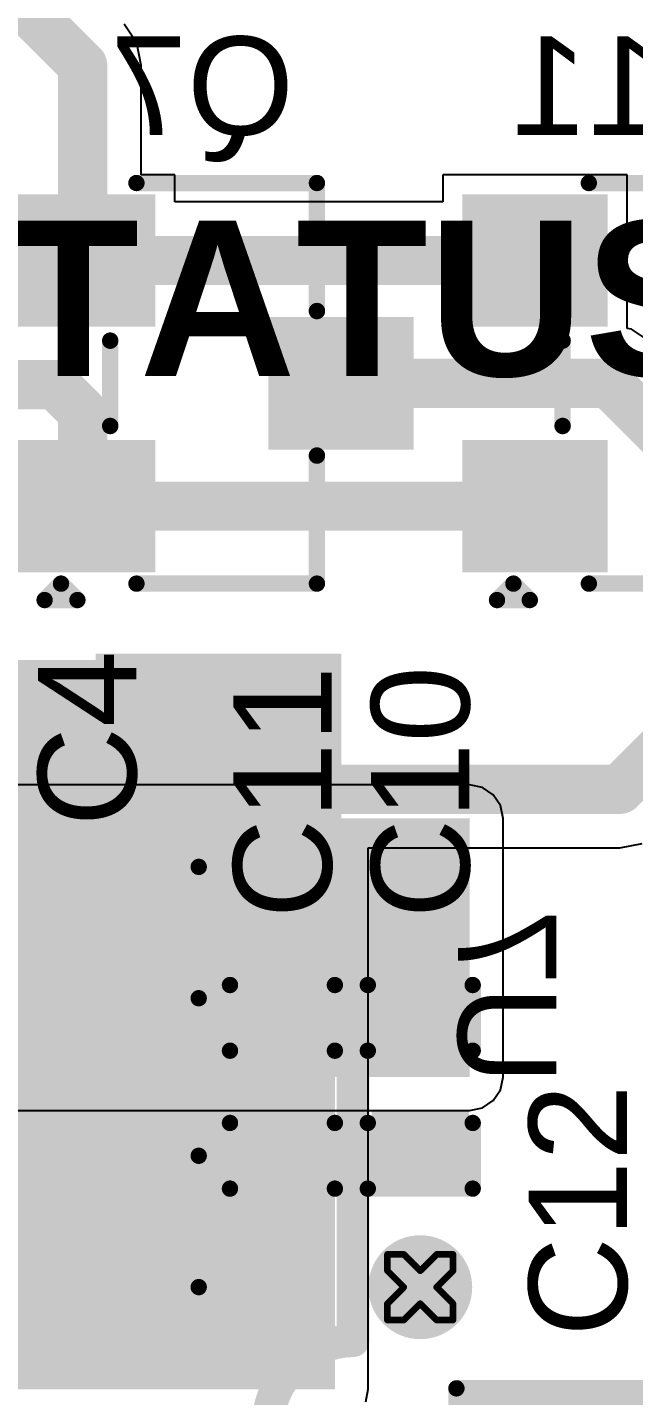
# Model space of a CAD drawing. Header units: inches. Extents: x -1 to 351, y 0 to 83.
# Drawn here: x 66.81 to 71.5, y 9.75 to 20.34 of the extents above; entities that cross this region are included whole.
import ezdxf

# ---------------------------------------------------------------- set-up
doc = ezdxf.new("R2010")
doc.units = ezdxf.units.IN
for name, color, linetype in [('Bottom Layer', 5, 'Continuous'), ('Bottom Overlay', 54, 'Continuous'), ('Bottom Paste', 16, 'Continuous'), ('Bottom Solder', 6, 'Continuous'), ('Drill Drawing', 1, 'Continuous'), ('Top Layer', 1, 'Continuous'), ('Top Overlay', 2, 'Continuous'), ('Top Paste', 8, 'Continuous'), ('Top Solder', 216, 'Continuous'), ('Via Holes', 16, 'Continuous')]:
    doc.layers.add(name, color=color, linetype=linetype)
doc.styles.add('Arial', font='', dxfattribs={"height": 0.2})
doc.styles.add('Arial_Bold', font='', dxfattribs={"height": 0.2})
doc.styles.get('Arial').set_extended_font_data('Arial')
doc.styles.get('Arial_Bold').set_extended_font_data('Arial', bold=True)

# ---------------------------------------------------------------- blocks, each defined once
blk = doc.blocks.new('SOP_8__S_T_____B_6')
at = {"layer": 'Bottom Layer'}
blk.add_hatch(color=5, dxfattribs=at).paths.add_polyline_path([(5.95, -2.91), (5.95, -4.71), (3.95, -4.71), (3.95, -2.91)])
at = {"layer": 'Bottom Paste'}
blk.add_hatch(color=16, dxfattribs=at).paths.add_polyline_path([(5.95, -2.91), (5.95, -4.71), (3.95, -4.71), (3.95, -2.91)])
at = {"layer": 'Bottom Solder'}
blk.add_hatch(color=6, dxfattribs=at).paths.add_polyline_path([(6.001, -2.859), (6.001, -4.761), (3.9, -4.761), (3.9, -2.859)])
at = {"layer": 'Bottom Overlay'}
for points in [[(-0.66, -4.877, 0.254, 0.254, -1), (0.686, -4.85, 0.254, 0.254, 0)], [(0.686, -4.85, 0.254, 0.254, 0), (3.3, -4.85, 0.254, 0.254, 0)]]:
    blk.add_lwpolyline(points, format="xyseb", dxfattribs=at)
for points in [[(0.622, -4.85, 0.127, 0.127, 1), (0.749, -4.85, 0.127, 0.127, 1)], [(0.622, -4.85, 0.127, 0.127, 1), (0.749, -4.85, 0.127, 0.127, 1)], [(3.236, -4.85, 0.127, 0.127, 1), (3.363, -4.85, 0.127, 0.127, 1)]]:
    blk.add_lwpolyline(points, format="xyseb", close=True, dxfattribs=at)
blk = doc.blocks.new('C___0402_9')
at = {"layer": 'Top Layer'}
for points in [[(-0.699, -0.318), (-0.699, 0.318), (-0.241, 0.318), (-0.241, -0.318)], [(0.241, -0.318), (0.241, 0.318), (0.699, 0.318), (0.699, -0.318)]]:
    blk.add_hatch(color=1, dxfattribs=at).paths.add_polyline_path(points)
at = {"layer": 'Top Paste'}
for points in [[(-0.699, -0.318), (-0.699, 0.318), (-0.241, 0.318), (-0.241, -0.318)], [(0.241, -0.318), (0.241, 0.318), (0.699, 0.318), (0.699, -0.318)]]:
    blk.add_hatch(color=8, dxfattribs=at).paths.add_polyline_path(points)
at = {"layer": 'Top Solder'}
for points in [[(-0.758, -0.377), (-0.758, 0.377), (-0.181, 0.377), (-0.181, -0.377)], [(0.181, -0.377), (0.181, 0.377), (0.758, 0.377), (0.758, -0.377)]]:
    blk.add_hatch(color=216, dxfattribs=at).paths.add_polyline_path(points)
at = {"layer": 'Top Overlay'}
for points in [[(-0.787, 0.406, 0.127, 0.127, 0), (-0.279, 0.406, 0.127, 0.127, 0)], [(-0.787, 0.406, 0.127, 0.127, 0), (-0.787, -0.406, 0.127, 0.127, 0)], [(0.279, 0.406, 0.127, 0.127, 0), (0.787, 0.406, 0.127, 0.127, 0)], [(0.787, 0.406, 0.127, 0.127, 0), (0.787, -0.406, 0.127, 0.127, 0)], [(-0.787, -0.406, 0.127, 0.127, 0), (-0.279, -0.406, 0.127, 0.127, 0)], [(0.279, -0.406, 0.127, 0.127, 0), (0.787, -0.406, 0.127, 0.127, 0)]]:
    blk.add_lwpolyline(points, format="xyseb", dxfattribs=at)
for points in [[(-0.819, 0.406, 0.0635, 0.0635, 1), (-0.756, 0.406, 0.0635, 0.0635, 1)], [(-0.819, 0.406, 0.0635, 0.0635, 1), (-0.756, 0.406, 0.0635, 0.0635, 1)], [(-0.311, 0.406, 0.0635, 0.0635, 1), (-0.248, 0.406, 0.0635, 0.0635, 1)], [(0.248, 0.406, 0.0635, 0.0635, 1), (0.311, 0.406, 0.0635, 0.0635, 1)], [(0.756, 0.406, 0.0635, 0.0635, 1), (0.819, 0.406, 0.0635, 0.0635, 1)], [(0.756, 0.406, 0.0635, 0.0635, 1), (0.819, 0.406, 0.0635, 0.0635, 1)], [(-0.819, -0.406, 0.0635, 0.0635, 1), (-0.756, -0.406, 0.0635, 0.0635, 1)], [(-0.819, -0.406, 0.0635, 0.0635, 1), (-0.756, -0.406, 0.0635, 0.0635, 1)], [(-0.311, -0.406, 0.0635, 0.0635, 1), (-0.248, -0.406, 0.0635, 0.0635, 1)], [(0.248, -0.406, 0.0635, 0.0635, 1), (0.311, -0.406, 0.0635, 0.0635, 1)], [(0.756, -0.406, 0.0635, 0.0635, 1), (0.819, -0.406, 0.0635, 0.0635, 1)], [(0.756, -0.406, 0.0635, 0.0635, 1), (0.819, -0.406, 0.0635, 0.0635, 1)]]:
    blk.add_lwpolyline(points, format="xyseb", close=True, dxfattribs=at)
blk = doc.blocks.new('C___0402_10')
at = {"layer": 'Top Layer'}
for points in [[(-0.699, -0.318), (-0.699, 0.318), (-0.241, 0.318), (-0.241, -0.318)], [(0.241, -0.318), (0.241, 0.318), (0.699, 0.318), (0.699, -0.318)]]:
    blk.add_hatch(color=1, dxfattribs=at).paths.add_polyline_path(points)
at = {"layer": 'Top Paste'}
for points in [[(-0.699, -0.318), (-0.699, 0.318), (-0.241, 0.318), (-0.241, -0.318)], [(0.241, -0.318), (0.241, 0.318), (0.699, 0.318), (0.699, -0.318)]]:
    blk.add_hatch(color=8, dxfattribs=at).paths.add_polyline_path(points)
at = {"layer": 'Top Solder'}
for points in [[(-0.758, -0.377), (-0.758, 0.377), (-0.181, 0.377), (-0.181, -0.377)], [(0.181, -0.377), (0.181, 0.377), (0.758, 0.377), (0.758, -0.377)]]:
    blk.add_hatch(color=216, dxfattribs=at).paths.add_polyline_path(points)
at = {"layer": 'Top Overlay'}
for points in [[(-0.787, 0.406, 0.127, 0.127, 0), (-0.279, 0.406, 0.127, 0.127, 0)], [(-0.787, 0.406, 0.127, 0.127, 0), (-0.787, -0.406, 0.127, 0.127, 0)], [(0.279, 0.406, 0.127, 0.127, 0), (0.787, 0.406, 0.127, 0.127, 0)], [(0.787, 0.406, 0.127, 0.127, 0), (0.787, -0.406, 0.127, 0.127, 0)], [(-0.787, -0.406, 0.127, 0.127, 0), (-0.279, -0.406, 0.127, 0.127, 0)], [(0.279, -0.406, 0.127, 0.127, 0), (0.787, -0.406, 0.127, 0.127, 0)]]:
    blk.add_lwpolyline(points, format="xyseb", dxfattribs=at)
for points in [[(-0.819, 0.406, 0.0635, 0.0635, 1), (-0.756, 0.406, 0.0635, 0.0635, 1)], [(-0.819, 0.406, 0.0635, 0.0635, 1), (-0.756, 0.406, 0.0635, 0.0635, 1)], [(-0.311, 0.406, 0.0635, 0.0635, 1), (-0.248, 0.406, 0.0635, 0.0635, 1)], [(0.248, 0.406, 0.0635, 0.0635, 1), (0.311, 0.406, 0.0635, 0.0635, 1)], [(0.756, 0.406, 0.0635, 0.0635, 1), (0.819, 0.406, 0.0635, 0.0635, 1)], [(0.756, 0.406, 0.0635, 0.0635, 1), (0.819, 0.406, 0.0635, 0.0635, 1)], [(-0.819, -0.406, 0.0635, 0.0635, 1), (-0.756, -0.406, 0.0635, 0.0635, 1)], [(-0.819, -0.406, 0.0635, 0.0635, 1), (-0.756, -0.406, 0.0635, 0.0635, 1)], [(-0.311, -0.406, 0.0635, 0.0635, 1), (-0.248, -0.406, 0.0635, 0.0635, 1)], [(0.248, -0.406, 0.0635, 0.0635, 1), (0.311, -0.406, 0.0635, 0.0635, 1)], [(0.756, -0.406, 0.0635, 0.0635, 1), (0.819, -0.406, 0.0635, 0.0635, 1)], [(0.756, -0.406, 0.0635, 0.0635, 1), (0.819, -0.406, 0.0635, 0.0635, 1)]]:
    blk.add_lwpolyline(points, format="xyseb", close=True, dxfattribs=at)
blk = doc.blocks.new('C___0805_11')
at = {"layer": 'Top Layer'}
for points in [[(-1.524, 0.762), (-0.508, 0.762), (-0.508, -0.762), (-1.524, -0.762)], [(0.508, 0.762), (1.524, 0.762), (1.524, -0.762), (0.508, -0.762)]]:
    blk.add_hatch(color=1, dxfattribs=at).paths.add_polyline_path(points)
at = {"layer": 'Top Paste'}
for points in [[(-1.524, 0.762), (-0.508, 0.762), (-0.508, -0.762), (-1.524, -0.762)], [(0.508, 0.762), (1.524, 0.762), (1.524, -0.762), (0.508, -0.762)]]:
    blk.add_hatch(color=8, dxfattribs=at).paths.add_polyline_path(points)
at = {"layer": 'Top Solder'}
for points in [[(-1.594, 0.832), (-0.438, 0.832), (-0.438, -0.832), (-1.594, -0.832)], [(0.438, 0.832), (1.594, 0.832), (1.594, -0.832), (0.438, -0.832)]]:
    blk.add_hatch(color=216, dxfattribs=at).paths.add_polyline_path(points)
at = {"layer": 'Top Overlay'}
for points in [[(-1.626, 0.864, 0.127, 0.127, 0), (-0.61, 0.864, 0.127, 0.127, 0)], [(-1.626, 0.864, 0.127, 0.127, 0), (-1.626, -0.864, 0.127, 0.127, 0)], [(0.61, 0.864, 0.127, 0.127, 0), (1.626, 0.864, 0.127, 0.127, 0)], [(1.626, 0.864, 0.127, 0.127, 0), (1.626, -0.864, 0.127, 0.127, 0)], [(-1.626, -0.864, 0.127, 0.127, 0), (-0.61, -0.864, 0.127, 0.127, 0)], [(0.61, -0.864, 0.127, 0.127, 0), (1.626, -0.864, 0.127, 0.127, 0)]]:
    blk.add_lwpolyline(points, format="xyseb", dxfattribs=at)
for points in [[(-1.657, 0.864, 0.0635, 0.0635, 1), (-1.594, 0.864, 0.0635, 0.0635, 1)], [(-1.657, 0.864, 0.0635, 0.0635, 1), (-1.594, 0.864, 0.0635, 0.0635, 1)], [(-0.641, 0.864, 0.0635, 0.0635, 1), (-0.578, 0.864, 0.0635, 0.0635, 1)], [(0.578, 0.864, 0.0635, 0.0635, 1), (0.641, 0.864, 0.0635, 0.0635, 1)], [(1.594, 0.864, 0.0635, 0.0635, 1), (1.657, 0.864, 0.0635, 0.0635, 1)], [(1.594, 0.864, 0.0635, 0.0635, 1), (1.657, 0.864, 0.0635, 0.0635, 1)], [(-1.657, -0.864, 0.0635, 0.0635, 1), (-1.594, -0.864, 0.0635, 0.0635, 1)], [(-1.657, -0.864, 0.0635, 0.0635, 1), (-1.594, -0.864, 0.0635, 0.0635, 1)], [(-0.641, -0.864, 0.0635, 0.0635, 1), (-0.578, -0.864, 0.0635, 0.0635, 1)], [(0.578, -0.864, 0.0635, 0.0635, 1), (0.641, -0.864, 0.0635, 0.0635, 1)], [(1.594, -0.864, 0.0635, 0.0635, 1), (1.657, -0.864, 0.0635, 0.0635, 1)], [(1.594, -0.864, 0.0635, 0.0635, 1), (1.657, -0.864, 0.0635, 0.0635, 1)]]:
    blk.add_lwpolyline(points, format="xyseb", close=True, dxfattribs=at)
blk = doc.blocks.new('SOT_23_B_47')
at = {"layer": 'Bottom Layer'}
for points in [[(-1.36, 1.46), (-0.54, 1.46), (-0.54, 0.54), (-1.36, 0.54)], [(0.54, 1.46), (1.36, 1.46), (1.36, 0.54), (0.54, 0.54)], [(-0.41, -0.54), (0.41, -0.54), (0.41, -1.46), (-0.41, -1.46)]]:
    blk.add_hatch(color=5, dxfattribs=at).paths.add_polyline_path(points)
at = {"layer": 'Bottom Paste'}
for points in [[(-1.36, 1.46), (-0.54, 1.46), (-0.54, 0.54), (-1.36, 0.54)], [(0.54, 1.46), (1.36, 1.46), (1.36, 0.54), (0.54, 0.54)], [(-0.41, -0.54), (0.41, -0.54), (0.41, -1.46), (-0.41, -1.46)]]:
    blk.add_hatch(color=16, dxfattribs=at).paths.add_polyline_path(points)
at = {"layer": 'Bottom Solder'}
for points in [[(-1.462, 1.562), (-0.438, 1.562), (-0.438, 0.438), (-1.462, 0.438)], [(0.438, 1.562), (1.462, 1.562), (1.462, 0.438), (0.438, 0.438)], [(-0.512, -0.438), (0.512, -0.438), (0.512, -1.562), (-0.512, -1.562)]]:
    blk.add_hatch(color=6, dxfattribs=at).paths.add_polyline_path(points)
at = {"layer": 'Bottom Overlay'}
for points in [[(-1.676, 1.295, 0.127, 0.127, 0), (-1.676, 1.041, 0.127, 0.127, 0)], [(-1.676, 1.295, 0.127, 0.127, 0), (-1.549, 1.168, 0.127, 0.127, 0)], [(-1.549, 1.168, 0.127, 0.127, 0), (-1.676, 1.041, 0.127, 0.127, 0)], [(-0.33, 0.787, 0.127, 0.127, 0), (0.33, 0.787, 0.127, 0.127, 0)], [(-1.549, 0.584, 0.127, 0.127, 0), (-1.549, -0.813, 0.127, 0.127, 0)], [(1.549, 0.584, 0.127, 0.127, 0), (1.549, -0.813, 0.127, 0.127, 0)], [(-1.549, -0.813, 0.127, 0.127, 0), (-0.559, -0.813, 0.127, 0.127, 0)], [(0.559, -0.813, 0.127, 0.127, 0), (1.549, -0.813, 0.127, 0.127, 0)]]:
    blk.add_lwpolyline(points, format="xyseb", dxfattribs=at)
for points in [[(-1.708, 1.295, 0.0635, 0.0635, 1), (-1.645, 1.295, 0.0635, 0.0635, 1)], [(-1.708, 1.295, 0.0635, 0.0635, 1), (-1.645, 1.295, 0.0635, 0.0635, 1)], [(-1.581, 1.168, 0.0635, 0.0635, 1), (-1.518, 1.168, 0.0635, 0.0635, 1)], [(-1.581, 1.168, 0.0635, 0.0635, 1), (-1.518, 1.168, 0.0635, 0.0635, 1)], [(-1.708, 1.041, 0.0635, 0.0635, 1), (-1.645, 1.041, 0.0635, 0.0635, 1)], [(-1.708, 1.041, 0.0635, 0.0635, 1), (-1.645, 1.041, 0.0635, 0.0635, 1)], [(-0.362, 0.787, 0.0635, 0.0635, 1), (-0.298, 0.787, 0.0635, 0.0635, 1)], [(0.298, 0.787, 0.0635, 0.0635, 1), (0.362, 0.787, 0.0635, 0.0635, 1)], [(-1.581, 0.584, 0.0635, 0.0635, 1), (-1.518, 0.584, 0.0635, 0.0635, 1)], [(1.518, 0.584, 0.0635, 0.0635, 1), (1.581, 0.584, 0.0635, 0.0635, 1)], [(-1.581, -0.813, 0.0635, 0.0635, 1), (-1.518, -0.813, 0.0635, 0.0635, 1)], [(-1.581, -0.813, 0.0635, 0.0635, 1), (-1.518, -0.813, 0.0635, 0.0635, 1)], [(-0.591, -0.813, 0.0635, 0.0635, 1), (-0.527, -0.813, 0.0635, 0.0635, 1)], [(0.527, -0.813, 0.0635, 0.0635, 1), (0.591, -0.813, 0.0635, 0.0635, 1)], [(1.518, -0.813, 0.0635, 0.0635, 1), (1.581, -0.813, 0.0635, 0.0635, 1)], [(1.518, -0.813, 0.0635, 0.0635, 1), (1.581, -0.813, 0.0635, 0.0635, 1)]]:
    blk.add_lwpolyline(points, format="xyseb", close=True, dxfattribs=at)
blk = doc.blocks.new('SOT_23_B_51')
at = {"layer": 'Bottom Layer'}
for points in [[(-1.36, 1.46), (-0.54, 1.46), (-0.54, 0.54), (-1.36, 0.54)], [(0.54, 1.46), (1.36, 1.46), (1.36, 0.54), (0.54, 0.54)], [(-0.41, -0.54), (0.41, -0.54), (0.41, -1.46), (-0.41, -1.46)]]:
    blk.add_hatch(color=5, dxfattribs=at).paths.add_polyline_path(points)
at = {"layer": 'Bottom Paste'}
for points in [[(-1.36, 1.46), (-0.54, 1.46), (-0.54, 0.54), (-1.36, 0.54)], [(0.54, 1.46), (1.36, 1.46), (1.36, 0.54), (0.54, 0.54)], [(-0.41, -0.54), (0.41, -0.54), (0.41, -1.46), (-0.41, -1.46)]]:
    blk.add_hatch(color=16, dxfattribs=at).paths.add_polyline_path(points)
at = {"layer": 'Bottom Solder'}
for points in [[(-1.462, 1.562), (-0.438, 1.562), (-0.438, 0.438), (-1.462, 0.438)], [(0.438, 1.562), (1.462, 1.562), (1.462, 0.438), (0.438, 0.438)], [(-0.512, -0.438), (0.512, -0.438), (0.512, -1.562), (-0.512, -1.562)]]:
    blk.add_hatch(color=6, dxfattribs=at).paths.add_polyline_path(points)
at = {"layer": 'Bottom Overlay'}
for points in [[(-1.676, 1.295, 0.127, 0.127, 0), (-1.676, 1.041, 0.127, 0.127, 0)], [(-1.676, 1.295, 0.127, 0.127, 0), (-1.549, 1.168, 0.127, 0.127, 0)], [(-1.549, 1.168, 0.127, 0.127, 0), (-1.676, 1.041, 0.127, 0.127, 0)], [(-0.33, 0.787, 0.127, 0.127, 0), (0.33, 0.787, 0.127, 0.127, 0)], [(-1.549, 0.584, 0.127, 0.127, 0), (-1.549, -0.813, 0.127, 0.127, 0)], [(1.549, 0.584, 0.127, 0.127, 0), (1.549, -0.813, 0.127, 0.127, 0)], [(-1.549, -0.813, 0.127, 0.127, 0), (-0.559, -0.813, 0.127, 0.127, 0)], [(0.559, -0.813, 0.127, 0.127, 0), (1.549, -0.813, 0.127, 0.127, 0)]]:
    blk.add_lwpolyline(points, format="xyseb", dxfattribs=at)
for points in [[(-1.708, 1.295, 0.0635, 0.0635, 1), (-1.645, 1.295, 0.0635, 0.0635, 1)], [(-1.708, 1.295, 0.0635, 0.0635, 1), (-1.645, 1.295, 0.0635, 0.0635, 1)], [(-1.581, 1.168, 0.0635, 0.0635, 1), (-1.518, 1.168, 0.0635, 0.0635, 1)], [(-1.581, 1.168, 0.0635, 0.0635, 1), (-1.518, 1.168, 0.0635, 0.0635, 1)], [(-1.708, 1.041, 0.0635, 0.0635, 1), (-1.645, 1.041, 0.0635, 0.0635, 1)], [(-1.708, 1.041, 0.0635, 0.0635, 1), (-1.645, 1.041, 0.0635, 0.0635, 1)], [(-0.362, 0.787, 0.0635, 0.0635, 1), (-0.298, 0.787, 0.0635, 0.0635, 1)], [(0.298, 0.787, 0.0635, 0.0635, 1), (0.362, 0.787, 0.0635, 0.0635, 1)], [(-1.581, 0.584, 0.0635, 0.0635, 1), (-1.518, 0.584, 0.0635, 0.0635, 1)], [(1.518, 0.584, 0.0635, 0.0635, 1), (1.581, 0.584, 0.0635, 0.0635, 1)], [(-1.581, -0.813, 0.0635, 0.0635, 1), (-1.518, -0.813, 0.0635, 0.0635, 1)], [(-1.581, -0.813, 0.0635, 0.0635, 1), (-1.518, -0.813, 0.0635, 0.0635, 1)], [(-0.591, -0.813, 0.0635, 0.0635, 1), (-0.527, -0.813, 0.0635, 0.0635, 1)], [(0.527, -0.813, 0.0635, 0.0635, 1), (0.591, -0.813, 0.0635, 0.0635, 1)], [(1.518, -0.813, 0.0635, 0.0635, 1), (1.581, -0.813, 0.0635, 0.0635, 1)], [(1.518, -0.813, 0.0635, 0.0635, 1), (1.581, -0.813, 0.0635, 0.0635, 1)]]:
    blk.add_lwpolyline(points, format="xyseb", close=True, dxfattribs=at)
blk = doc.blocks.new('C___0805_64')
at = {"layer": 'Top Layer'}
for points in [[(-1.524, 0.762), (-0.508, 0.762), (-0.508, -0.762), (-1.524, -0.762)], [(0.508, 0.762), (1.524, 0.762), (1.524, -0.762), (0.508, -0.762)]]:
    blk.add_hatch(color=1, dxfattribs=at).paths.add_polyline_path(points)
at = {"layer": 'Top Paste'}
for points in [[(-1.524, 0.762), (-0.508, 0.762), (-0.508, -0.762), (-1.524, -0.762)], [(0.508, 0.762), (1.524, 0.762), (1.524, -0.762), (0.508, -0.762)]]:
    blk.add_hatch(color=8, dxfattribs=at).paths.add_polyline_path(points)
at = {"layer": 'Top Solder'}
for points in [[(-1.594, 0.832), (-0.438, 0.832), (-0.438, -0.832), (-1.594, -0.832)], [(0.438, 0.832), (1.594, 0.832), (1.594, -0.832), (0.438, -0.832)]]:
    blk.add_hatch(color=216, dxfattribs=at).paths.add_polyline_path(points)
at = {"layer": 'Top Overlay'}
for points in [[(-1.626, -0.864, 0.127, 0.127, 0), (-1.626, 0.864, 0.127, 0.127, 0)], [(-0.61, 0.864, 0.127, 0.127, 0), (-1.626, 0.864, 0.127, 0.127, 0)], [(1.626, 0.864, 0.127, 0.127, 0), (0.61, 0.864, 0.127, 0.127, 0)], [(1.626, -0.864, 0.127, 0.127, 0), (1.626, 0.864, 0.127, 0.127, 0)], [(-0.61, -0.864, 0.127, 0.127, 0), (-1.626, -0.864, 0.127, 0.127, 0)], [(1.626, -0.864, 0.127, 0.127, 0), (0.61, -0.864, 0.127, 0.127, 0)]]:
    blk.add_lwpolyline(points, format="xyseb", dxfattribs=at)
for points in [[(-1.657, 0.864, 0.0635, 0.0635, 1), (-1.594, 0.864, 0.0635, 0.0635, 1)], [(-1.657, 0.864, 0.0635, 0.0635, 1), (-1.594, 0.864, 0.0635, 0.0635, 1)], [(-0.641, 0.864, 0.0635, 0.0635, 1), (-0.578, 0.864, 0.0635, 0.0635, 1)], [(0.578, 0.864, 0.0635, 0.0635, 1), (0.641, 0.864, 0.0635, 0.0635, 1)], [(1.594, 0.864, 0.0635, 0.0635, 1), (1.657, 0.864, 0.0635, 0.0635, 1)], [(1.594, 0.864, 0.0635, 0.0635, 1), (1.657, 0.864, 0.0635, 0.0635, 1)], [(-1.657, -0.864, 0.0635, 0.0635, 1), (-1.594, -0.864, 0.0635, 0.0635, 1)], [(-1.657, -0.864, 0.0635, 0.0635, 1), (-1.594, -0.864, 0.0635, 0.0635, 1)], [(-0.641, -0.864, 0.0635, 0.0635, 1), (-0.578, -0.864, 0.0635, 0.0635, 1)], [(0.578, -0.864, 0.0635, 0.0635, 1), (0.641, -0.864, 0.0635, 0.0635, 1)], [(1.594, -0.864, 0.0635, 0.0635, 1), (1.657, -0.864, 0.0635, 0.0635, 1)], [(1.594, -0.864, 0.0635, 0.0635, 1), (1.657, -0.864, 0.0635, 0.0635, 1)]]:
    blk.add_lwpolyline(points, format="xyseb", close=True, dxfattribs=at)

msp = doc.modelspace()

# ---------------------------------------------------------------- hatches: boundary and pattern name
at = {"layer": 'Bottom Layer'}
for points in [[(64.848, 9.802), (69.188, 9.802), (69.188, 15.443), (64.848, 15.443)], [(37.096, 9.802), (69.188, 9.802), (69.188, 12.827), (37.096, 12.827)]]:
    msp.add_hatch(color=5, dxfattribs=at).paths.add_polyline_path(points)
h = msp.add_hatch(color=5, dxfattribs=at)
edge = h.paths.add_edge_path()
edge.add_arc((69.849, 10.591), 0.3, 0, 360)
at = {"layer": 'Bottom Solder'}
h = msp.add_hatch(color=6, dxfattribs=at)
edge = h.paths.add_edge_path()
edge.add_arc((69.849, 10.591), 0.402, 0, 360)
at = {"layer": 'Top Layer'}
msp.add_hatch(color=1, dxfattribs=at).paths.add_polyline_path([(60.923, 12.217), (70.231, 12.217), (70.231, 14.217), (60.923, 14.217)])
h = msp.add_hatch(color=1, dxfattribs=at)
edge = h.paths.add_edge_path()
edge.add_arc((69.849, 10.591), 0.3, 0, 360)
at = {"layer": 'Top Solder'}
h = msp.add_hatch(color=216, dxfattribs=at)
edge = h.paths.add_edge_path()
edge.add_arc((69.849, 10.591), 0.402, 0, 360)
at = {"layer": 'Via Holes'}
h = msp.add_hatch(color=7, dxfattribs=at)
edge = h.paths.add_edge_path()
edge.add_arc((69.849, 10.591), 0.15, 0, 360)

# ---------------------------------------------------------------- linework, layer by layer
at = {"layer": 'Bottom Layer'}
for p, q in [((67.654, 20.215), (67.556, 20.362)), ((67.689, 20.041), (67.654, 20.215)), ((67.689, 19.197), (67.689, 20.041)), ((67.689, 20.041), (67.689, 20.041)), ((67.95, 19.197), (67.689, 19.197)), ((67.95, 18.987), (67.95, 19.197)), ((71.452, 19.197), (70.024, 19.197)), ((70.024, 19.197), (70.024, 18.987)), ((71.452, 18.008), (71.452, 19.197)), ((70.024, 18.987), (67.95, 18.987)), ((71.484, 18.002), (71.452, 18.008)), ((71.631, 17.904), (71.484, 18.002)), ((69.447, 9.802), (69.447, 13.99)), ((69.447, 13.99), (71.393, 13.99)), ((71.393, 13.99), (71.567, 14.024)), ((69.427, 9.703), (69.447, 9.802))]:
    msp.add_line(p, q, dxfattribs=at)
for points in [[(65.784, 21.493, 0.381, 0.381, 0), (67.236, 20.041, 0.381, 0.381, 0)], [(67.236, 18.533, 0.381, 0.381, 0), (67.236, 20.041, 0.381, 0.381, 0)], [(67.236, 18.533, 0.381, 0.381, 0), (70.738, 18.533, 0.381, 0.381, 0)], [(65.748, 17.573, 0.381, 0.381, 0), (67.023, 17.573, 0.381, 0.381, 0)], [(67.023, 17.573, 0.381, 0.381, 0), (67.236, 17.36, 0.381, 0.381, 0)], [(69.217, 17.583, 0.381, 0.381, 0), (69.236, 17.583, 0.381, 0.381, 0)], [(69.236, 17.583, 0.381, 0.381, 0), (71.31, 17.583, 0.381, 0.381, 0)], [(71.31, 17.583, 0.381, 0.381, 0), (71.762, 17.131, 0.381, 0.381, 0)], [(67.236, 16.633, 0.381, 0.381, 0), (67.236, 17.36, 0.381, 0.381, 0)], [(67.236, 16.633, 0.381, 0.381, 0), (70.738, 16.633, 0.381, 0.381, 0)], [(71.393, 14.443, 0.381, 0.381, 0), (71.762, 14.812, 0.381, 0.381, 0)], [(68.269, 14.443, 0.381, 0.381, 0), (68.288, 14.443, 0.381, 0.381, 0)], [(68.288, 14.443, 0.381, 0.381, 0), (71.393, 14.443, 0.381, 0.381, 0)]]:
    msp.add_lwpolyline(points, format="xyseb", dxfattribs=at)
for points in [[(67.14, 20.041, 0.191, 0.191, 1), (67.331, 20.041, 0.191, 0.191, 1)], [(67.14, 20.041, 0.191, 0.191, 1), (67.331, 20.041, 0.191, 0.191, 1)], [(67.14, 18.533, 0.191, 0.191, 1), (67.331, 18.533, 0.191, 0.191, 1)], [(67.14, 18.533, 0.191, 0.191, 1), (67.331, 18.533, 0.191, 0.191, 1)], [(70.643, 18.533, 0.191, 0.191, 1), (70.833, 18.533, 0.191, 0.191, 1)], [(66.928, 17.573, 0.191, 0.191, 1), (67.118, 17.573, 0.191, 0.191, 1)], [(66.928, 17.573, 0.191, 0.191, 1), (67.118, 17.573, 0.191, 0.191, 1)], [(69.122, 17.583, 0.191, 0.191, 1), (69.312, 17.583, 0.191, 0.191, 1)], [(69.14, 17.583, 0.191, 0.191, 1), (69.331, 17.583, 0.191, 0.191, 1)], [(69.14, 17.583, 0.191, 0.191, 1), (69.331, 17.583, 0.191, 0.191, 1)], [(71.215, 17.583, 0.191, 0.191, 1), (71.406, 17.583, 0.191, 0.191, 1)], [(71.215, 17.583, 0.191, 0.191, 1), (71.406, 17.583, 0.191, 0.191, 1)], [(67.14, 17.36, 0.191, 0.191, 1), (67.331, 17.36, 0.191, 0.191, 1)], [(67.14, 17.36, 0.191, 0.191, 1), (67.331, 17.36, 0.191, 0.191, 1)], [(67.14, 16.633, 0.191, 0.191, 1), (67.331, 16.633, 0.191, 0.191, 1)], [(67.14, 16.633, 0.191, 0.191, 1), (67.331, 16.633, 0.191, 0.191, 1)], [(70.643, 16.633, 0.191, 0.191, 1), (70.833, 16.633, 0.191, 0.191, 1)], [(68.174, 14.443, 0.191, 0.191, 1), (68.364, 14.443, 0.191, 0.191, 1)], [(68.193, 14.443, 0.191, 0.191, 1), (68.383, 14.443, 0.191, 0.191, 1)], [(68.193, 14.443, 0.191, 0.191, 1), (68.383, 14.443, 0.191, 0.191, 1)], [(71.298, 14.443, 0.191, 0.191, 1), (71.489, 14.443, 0.191, 0.191, 1)], [(71.298, 14.443, 0.191, 0.191, 1), (71.489, 14.443, 0.191, 0.191, 1)]]:
    msp.add_lwpolyline(points, format="xyseb", close=True, dxfattribs=at)
at = {"layer": 'Drill Drawing'}
for points in [[(69.595, 10.718, 0.0508, 0.0508, 0), (69.595, 10.845, 0.0508, 0.0508, 0)], [(69.595, 10.845, 0.0508, 0.0508, 0), (69.722, 10.845, 0.0508, 0.0508, 0)], [(69.722, 10.845, 0.0508, 0.0508, 0), (69.849, 10.718, 0.0508, 0.0508, 0)], [(69.849, 10.718, 0.0508, 0.0508, 0), (69.976, 10.845, 0.0508, 0.0508, 0)], [(69.976, 10.845, 0.0508, 0.0508, 0), (70.103, 10.845, 0.0508, 0.0508, 0)], [(70.103, 10.718, 0.0508, 0.0508, 0), (70.103, 10.845, 0.0508, 0.0508, 0)], [(69.595, 10.718, 0.0508, 0.0508, 0), (69.722, 10.591, 0.0508, 0.0508, 0)], [(69.976, 10.591, 0.0508, 0.0508, 0), (70.103, 10.718, 0.0508, 0.0508, 0)], [(69.595, 10.464, 0.0508, 0.0508, 0), (69.722, 10.591, 0.0508, 0.0508, 0)], [(69.976, 10.591, 0.0508, 0.0508, 0), (70.103, 10.464, 0.0508, 0.0508, 0)], [(69.595, 10.337, 0.0508, 0.0508, 0), (69.595, 10.464, 0.0508, 0.0508, 0)], [(69.722, 10.337, 0.0508, 0.0508, 0), (69.849, 10.464, 0.0508, 0.0508, 0)], [(69.849, 10.464, 0.0508, 0.0508, 0), (69.976, 10.337, 0.0508, 0.0508, 0)], [(70.103, 10.337, 0.0508, 0.0508, 0), (70.103, 10.464, 0.0508, 0.0508, 0)], [(69.595, 10.337, 0.0508, 0.0508, 0), (69.722, 10.337, 0.0508, 0.0508, 0)], [(69.976, 10.337, 0.0508, 0.0508, 0), (70.103, 10.337, 0.0508, 0.0508, 0)]]:
    msp.add_lwpolyline(points, format="xyseb", dxfattribs=at)
for points in [[(69.582, 10.845, 0.0254, 0.0254, 1), (69.607, 10.845, 0.0254, 0.0254, 1)], [(69.582, 10.845, 0.0254, 0.0254, 1), (69.607, 10.845, 0.0254, 0.0254, 1)], [(69.709, 10.845, 0.0254, 0.0254, 1), (69.734, 10.845, 0.0254, 0.0254, 1)], [(69.709, 10.845, 0.0254, 0.0254, 1), (69.734, 10.845, 0.0254, 0.0254, 1)], [(69.963, 10.845, 0.0254, 0.0254, 1), (69.988, 10.845, 0.0254, 0.0254, 1)], [(69.963, 10.845, 0.0254, 0.0254, 1), (69.988, 10.845, 0.0254, 0.0254, 1)], [(70.09, 10.845, 0.0254, 0.0254, 1), (70.115, 10.845, 0.0254, 0.0254, 1)], [(70.09, 10.845, 0.0254, 0.0254, 1), (70.115, 10.845, 0.0254, 0.0254, 1)], [(69.582, 10.718, 0.0254, 0.0254, 1), (69.607, 10.718, 0.0254, 0.0254, 1)], [(69.582, 10.718, 0.0254, 0.0254, 1), (69.607, 10.718, 0.0254, 0.0254, 1)], [(69.836, 10.718, 0.0254, 0.0254, 1), (69.861, 10.718, 0.0254, 0.0254, 1)], [(69.836, 10.718, 0.0254, 0.0254, 1), (69.861, 10.718, 0.0254, 0.0254, 1)], [(70.09, 10.718, 0.0254, 0.0254, 1), (70.115, 10.718, 0.0254, 0.0254, 1)], [(70.09, 10.718, 0.0254, 0.0254, 1), (70.115, 10.718, 0.0254, 0.0254, 1)], [(69.709, 10.591, 0.0254, 0.0254, 1), (69.734, 10.591, 0.0254, 0.0254, 1)], [(69.709, 10.591, 0.0254, 0.0254, 1), (69.734, 10.591, 0.0254, 0.0254, 1)], [(69.963, 10.591, 0.0254, 0.0254, 1), (69.988, 10.591, 0.0254, 0.0254, 1)], [(69.963, 10.591, 0.0254, 0.0254, 1), (69.988, 10.591, 0.0254, 0.0254, 1)], [(69.582, 10.464, 0.0254, 0.0254, 1), (69.607, 10.464, 0.0254, 0.0254, 1)], [(69.582, 10.464, 0.0254, 0.0254, 1), (69.607, 10.464, 0.0254, 0.0254, 1)], [(69.836, 10.464, 0.0254, 0.0254, 1), (69.861, 10.464, 0.0254, 0.0254, 1)], [(69.836, 10.464, 0.0254, 0.0254, 1), (69.861, 10.464, 0.0254, 0.0254, 1)], [(70.09, 10.464, 0.0254, 0.0254, 1), (70.115, 10.464, 0.0254, 0.0254, 1)], [(70.09, 10.464, 0.0254, 0.0254, 1), (70.115, 10.464, 0.0254, 0.0254, 1)], [(69.582, 10.337, 0.0254, 0.0254, 1), (69.607, 10.337, 0.0254, 0.0254, 1)], [(69.582, 10.337, 0.0254, 0.0254, 1), (69.607, 10.337, 0.0254, 0.0254, 1)], [(69.709, 10.337, 0.0254, 0.0254, 1), (69.734, 10.337, 0.0254, 0.0254, 1)], [(69.709, 10.337, 0.0254, 0.0254, 1), (69.734, 10.337, 0.0254, 0.0254, 1)], [(69.963, 10.337, 0.0254, 0.0254, 1), (69.988, 10.337, 0.0254, 0.0254, 1)], [(69.963, 10.337, 0.0254, 0.0254, 1), (69.988, 10.337, 0.0254, 0.0254, 1)], [(70.09, 10.337, 0.0254, 0.0254, 1), (70.115, 10.337, 0.0254, 0.0254, 1)], [(70.09, 10.337, 0.0254, 0.0254, 1), (70.115, 10.337, 0.0254, 0.0254, 1)]]:
    msp.add_lwpolyline(points, format="xyseb", close=True, dxfattribs=at)
at = {"layer": 'Top Layer'}
for p, q in [((70.231, 14.476), (60.923, 14.476)), ((70.33, 14.456), (70.231, 14.476)), ((70.414, 14.4), (70.33, 14.456)), ((70.47, 14.316), (70.414, 14.4)), ((70.49, 14.217), (70.47, 14.316)), ((70.49, 12.217), (70.49, 14.217)), ((70.47, 12.118), (70.49, 12.217)), ((70.414, 12.034), (70.47, 12.118)), ((70.231, 11.958), (70.33, 11.978)), ((70.33, 11.978), (70.414, 12.034)), ((66.417, 11.958), (70.231, 11.958))]:
    msp.add_line(p, q, dxfattribs=at)

# ---------------------------------------------------------------- block references
for name, p, rotation in [('SOT_23_B_51', (68.236, 17.583), 90), ('SOT_23_B_47', (71.738, 17.583), 90), ('SOP_8__S_T_____B_6', (64.478, 9.492), 90), ('C___0805_11', (67.27, 12.217), 90), ('C___0402_9', (68.782, 12.141), 90), ('C___0402_10', (69.849, 12.141), 90), ('C___0805_64', (70.993, 8.183), 270)]:
    msp.add_blockref(name, p, dxfattribs=dict(rotation=rotation))

# ---------------------------------------------------------------- texts
at = {"layer": 'Bottom Overlay', "style": 'Arial', "text_generation_flag": 2}
for s, p in [('Q7', (68.871, 19.504)), ('Q11', (72.563, 19.504))]:
    msp.add_text(s, height=0.762, dxfattribs=at).set_placement(p)
msp.add_text('U7', height=0.762, rotation=270, dxfattribs=at).set_placement((70.14, 12.158))
at = {"layer": 'Top Overlay', "style": 'Arial_Bold'}
msp.add_text('STATUS', height=1.2, dxfattribs=at).set_placement((65.533, 17.64))
at = {"layer": 'Top Overlay', "style": 'Arial'}
for s, p in [('C4', (67.651, 14.155)), ('C10', (70.23, 13.444)), ('C11', (69.163, 13.444)), ('C12', (71.45, 10.208))]:
    msp.add_text(s, height=0.762, rotation=90, dxfattribs=at).set_placement(p)

doc.saveas('drawing.dxf')
